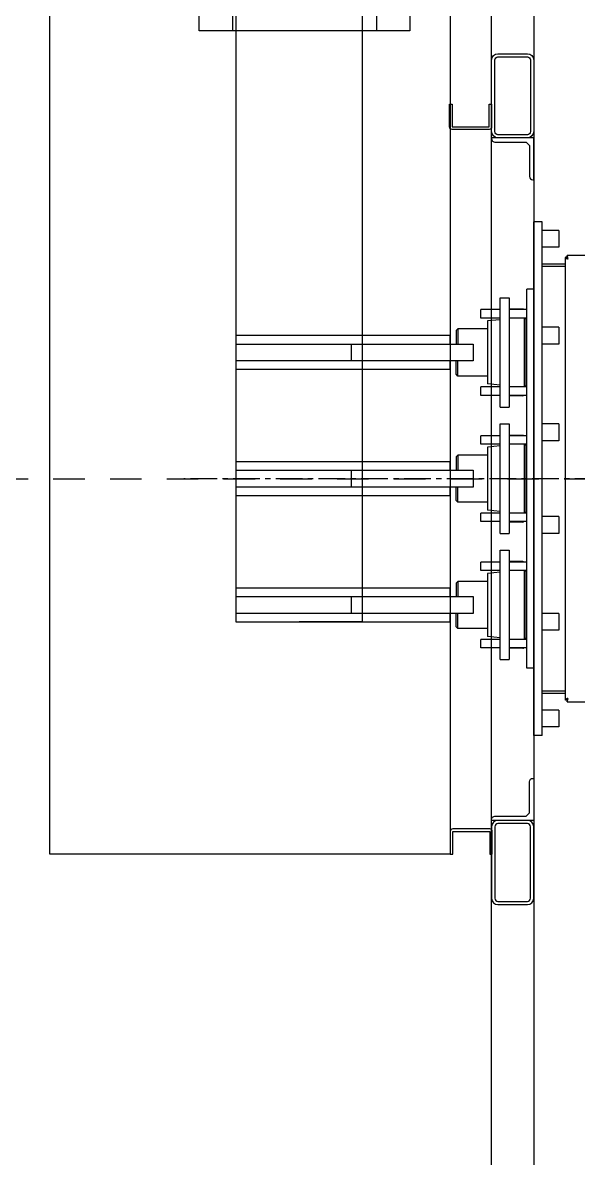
# Model space of a CAD drawing. Extents: x 59521 to 184406, y -1257 to 56672.
# Drawn here: x 71357 to 72017, y 8951 to 10300 of the extents above; entities that cross this region are included whole.
import ezdxf

# ---------------------------------------------------------------- set-up
doc = ezdxf.new("R2010")
doc.units = 0
doc.header["$MEASUREMENT"] = 0
doc.linetypes.add('CENTER', pattern=[50.8, 31.75, -6.35, 6.35, -6.35])
doc.linetypes.add('JIS_02_0.7', pattern=[1.35, 0.75, -0.6])
doc.layers.get('0').update_dxf_attribs({"linetype": 'CONTINUOUS'})
for name, color, linetype in [('03-JI-ZHUN-XIAN', 7, 'CONTINUOUS'), ('05-JI-ZHUN-ZHOU', 7, 'CONTINUOUS'), ('2', 4, 'CENTER')]:
    doc.layers.add(name, color=color, linetype=linetype)
doc.layers.add('THICK', color=7, linetype='CONTINUOUS', lineweight=0)
doc.styles.get("Standard").update_dxf_attribs({"font": '', "height": 60})
doc.styles.get('Standard').set_extended_font_data('SimSun')
doc.dimstyles.new('DJ', dxfattribs={"dimtxt": 75, "dimasz": 75, "dimexe": 20, "dimexo": 0, "dimgap": 20, "dimtad": 1, "dimdec": 1, "dimtxsty": 'Standard', "dimcen": 10, "dimclrd": 95, "dimclre": 95, "dimclrt": 95, "dimadec": 0, "dimazin": 0, "dimtfac": 1, "dimtdec": 1, "dimtmove": 1, "dimatfit": 3, "dimfxl": 1, "dimlwd": 13, "dimlwe": 15, "dimarcsym": 0})

# ---------------------------------------------------------------- blocks, each defined once
blk = doc.blocks.new('CTUG')
at = {"color": 30}
for points in [[(-214517, -4014.5), (-214266.5, -4014.5), (-214266.5, -4079.5), (-214517, -4079.5)], [(-214477.2, -4014.5), (-214306.2, -4014.5), (-214306.2, -4079.5), (-214477.2, -4079.5)]]:
    blk.add_lwpolyline(points, close=True, dxfattribs=at)
blk = doc.blocks.new('hu88')
at = {"color": 87, "linetype": 'Continuous'}
for p, q in [((1852.1, -140.6), (1862.1, -140.6)), ((1852.1, -140.6), (1852.1, -750.6)), ((1862.1, -140.6), (1862.1, -750.6)), ((1832.1, -150.6), (1852.1, -150.6)), ((1832.1, -170.6), (1832.1, -150.6)), ((1832.1, -170.6), (1852.1, -170.6)), ((1852.1, -190.6), (1824.4, -190.6)), ((1862.1, -220.6), (1870.1, -220.6)), ((1870.1, -220.6), (1870.1, -670.6)), ((1902.1, -230.6), (1891.1, -230.6)), ((1891.1, -360.6), (1891.1, -230.6)), ((1902.1, -230.6), (1902.1, -360.6)), ((1870.1, -244.6), (1891.1, -244.6)), ((1870.1, -254.6), (1891.1, -254.6)), ((1870.1, -255.6), (1872.3, -255.6)), ((1872.3, -254.6), (1872.3, -336.5)), ((1873.1, -254.6), (1873.1, -336.5)), ((1875, -244.1), (1891.1, -244.1)), ((1902.1, -244.6), (1925.1, -244.6)), ((1902.1, -254.6), (1925.1, -254.6)), ((1925.1, -244.6), (1925.1, -254.6)), ((1832.1, -265.6), (1852.1, -265.6)), ((1832.1, -285.6), (1832.1, -265.6)), ((1902.1, -256.6), (1917.1, -258.1)), ((1917.1, -333.1), (1917.1, -258.1)), ((1917.1, -267.6), (1952.1, -267.6)), ((1952.1, -267.6), (1954.1, -269.6)), ((1952.1, -267.6), (1952.1, -285.6)), ((1954.1, -269.6), (1954.1, -285.6)), ((1832.1, -285.6), (1852.1, -285.6)), ((1934.1, -285.6), (2079.1, -285.6)), ((1934.1, -305.6), (1934.1, -285.6)), ((2079.1, -305.6), (2079.1, -285.6)), ((2079.1, -305.6), (1934.1, -305.6)), ((1952.1, -323.6), (1952.1, -305.6)), ((1954.1, -321.6), (1954.1, -305.6)), ((1917.1, -323.6), (1952.1, -323.6)), ((1952.1, -323.6), (1954.1, -321.6)), ((1870.1, -335.6), (1872.3, -335.6)), ((1870.1, -336.5), (1891.1, -336.5)), ((1902.1, -334.5), (1917.1, -333.1)), ((1902.1, -336.5), (1925.1, -336.5)), ((1925.1, -336.5), (1925.1, -346.5)), ((1870.1, -346.5), (1891.1, -346.5)), ((1875, -347.1), (1891.1, -347.1)), ((1902.1, -346.5), (1925.1, -346.5)), ((1902.1, -360.6), (1891.1, -360.6)), ((1832.1, -380.6), (1852.1, -380.6)), ((1832.1, -400.6), (1832.1, -380.6)), ((1902.1, -380.6), (1891.1, -380.6)), ((1891.1, -510.6), (1891.1, -380.6)), ((1902.1, -380.6), (1902.1, -510.6)), ((1832.1, -400.6), (1852.1, -400.6)), ((1870.1, -394.6), (1891.1, -394.6)), ((1870.1, -404.6), (1891.1, -404.6)), ((1872.3, -404.6), (1872.3, -486.5)), ((1873.1, -404.6), (1873.1, -486.5)), ((1875, -394.1), (1891.1, -394.1)), ((1902.1, -394.6), (1925.1, -394.6)), ((1902.1, -404.6), (1925.1, -404.6)), ((1925.1, -394.6), (1925.1, -404.6)), ((1870.1, -405.6), (1872.3, -405.6)), ((1902.1, -406.6), (1917.1, -408.1)), ((1917.1, -483.1), (1917.1, -408.1)), ((1917.1, -417.6), (1952.1, -417.6)), ((1952.1, -417.6), (1954.1, -419.6)), ((1952.1, -417.6), (1952.1, -435.6)), ((1954.1, -419.6), (1954.1, -435.6)), ((1934.1, -435.6), (2079.1, -435.6)), ((1934.1, -455.6), (1934.1, -435.6)), ((2079.1, -455.6), (2079.1, -435.6)), ((2079.1, -455.6), (1934.1, -455.6)), ((1952.1, -473.6), (1952.1, -455.6)), ((1954.1, -471.6), (1954.1, -455.6)), ((1952.1, -473.6), (1954.1, -471.6)), ((1870.1, -485.6), (1872.3, -485.6)), ((1902.1, -484.5), (1917.1, -483.1)), ((1917.1, -473.6), (1952.1, -473.6)), ((1832.1, -490.6), (1852.1, -490.6)), ((1832.1, -510.6), (1832.1, -490.6)), ((1870.1, -486.5), (1891.1, -486.5)), ((1870.1, -496.5), (1891.1, -496.5)), ((1875, -497.1), (1891.1, -497.1)), ((1902.1, -486.5), (1925.1, -486.5)), ((1902.1, -496.5), (1925.1, -496.5)), ((1925.1, -486.5), (1925.1, -496.5)), ((1832.1, -510.6), (1852.1, -510.6)), ((1902.1, -510.6), (1891.1, -510.6)), ((1902.1, -530.6), (1891.1, -530.6)), ((1891.1, -660.6), (1891.1, -530.6)), ((1902.1, -530.6), (1902.1, -660.6)), ((1870.1, -544.6), (1891.1, -544.6)), ((1875, -544.1), (1891.1, -544.1)), ((1902.1, -544.6), (1925.1, -544.6)), ((1925.1, -544.6), (1925.1, -554.6)), ((1870.1, -554.6), (1891.1, -554.6)), ((1870.1, -555.6), (1872.3, -555.6)), ((1872.3, -554.6), (1872.3, -636.5)), ((1873.1, -554.6), (1873.1, -636.5)), ((1902.1, -554.6), (1925.1, -554.6)), ((1902.1, -556.6), (1917.1, -558.1)), ((1917.1, -633.1), (1917.1, -558.1)), ((1917.1, -567.6), (1952.1, -567.6)), ((1952.1, -567.6), (1954.1, -569.6)), ((1952.1, -567.6), (1952.1, -585.6)), ((1954.1, -569.6), (1954.1, -585.6)), ((1934.1, -585.6), (2079.1, -585.6)), ((1934.1, -605.6), (1934.1, -585.6)), ((2079.1, -605.6), (2079.1, -585.6)), ((1832.1, -605.6), (1852.1, -605.6)), ((1832.1, -625.6), (1832.1, -605.6)), ((2079.1, -605.6), (1934.1, -605.6)), ((1952.1, -623.6), (1952.1, -605.6)), ((1954.1, -621.6), (1954.1, -605.6)), ((1832.1, -625.6), (1852.1, -625.6)), ((1902.1, -634.5), (1917.1, -633.1)), ((1917.1, -623.6), (1952.1, -623.6)), ((1952.1, -623.6), (1954.1, -621.6)), ((1870.1, -635.6), (1872.3, -635.6)), ((1870.1, -636.5), (1891.1, -636.5)), ((1870.1, -646.5), (1891.1, -646.5)), ((1875, -647.1), (1891.1, -647.1)), ((1902.1, -636.5), (1925.1, -636.5)), ((1902.1, -646.5), (1925.1, -646.5)), ((1925.1, -636.5), (1925.1, -646.5)), ((1902.1, -660.6), (1891.1, -660.6)), ((1862.1, -670.6), (1870.1, -670.6)), ((1832.1, -720.6), (1852.1, -720.6)), ((1832.1, -740.6), (1832.1, -720.6)), ((1832.1, -740.6), (1852.1, -740.6)), ((1852.1, -750.6), (1862.1, -750.6))]:
    blk.add_line(p, q, dxfattribs=at)
for centre, start, end in [((1875, -246.1), 90, 132.8185), ((1875, -345.1), 227.1815, 270), ((1875, -396.1), 90, 132.8185), ((1875, -495.1), 227.1815, 270), ((1875, -546.1), 90, 132.8185), ((1875, -645.1), 227.1815, 270)]:
    blk.add_arc(centre, 2, start, end, dxfattribs=at)
at = {"layer": '03-JI-ZHUN-XIAN', "color": 87, "linetype": 'Continuous'}
for p, q in [((1822.4, -180.6), (1624.1, -180.6)), ((1822.4, -182.6), (1822.4, -180.6)), ((1822.4, -182.6), (1824.3, -182.6)), ((1824.4, -182.9), (1824.4, -708.2)), ((1852.1, -193.6), (1824.4, -193.6)), ((1824.4, -697.6), (1852.1, -697.6)), ((1824.4, -700.6), (1852.1, -700.6)), ((1624.1, -710.6), (1822.4, -710.6)), ((1822.4, -708.6), (1824.3, -708.6)), ((1822.4, -708.6), (1822.4, -710.6))]:
    blk.add_line(p, q, dxfattribs=at)
for centre, radius, start, end in [((1803.3, -179), 19, 342.9018, 344.326), ((1810.5, -151.3), 35, 288.1445, 289.4145), ((1801.4, -178.4), 20.9, 344.3182, 345.2472), ((1799.1, -177.8), 23.3, 345.2641, 347.1641), ((1796.3, -177.2), 26.2, 347.1561, 348.226), ((1821.6, -182.9), 0.827, 347.8923, 359.9898), ((1818.4, -172.9), 12, 291.7768, 292.5523), ((1810.5, -739.8), 35, 70.5855, 71.8555), ((1803.3, -712.1), 19, 15.674, 17.0982), ((1801.4, -712.7), 20.9, 14.7528, 15.6818), ((1799.1, -713.3), 23.3, 12.8359, 14.7359), ((1796.3, -713.9), 26.2, 11.774, 12.8439), ((1821.6, -708.2), 0.827, 0.0102, 12.1077), ((1818.4, -718.2), 12, 67.4477, 68.2232)]:
    blk.add_arc(centre, radius, start, end, dxfattribs=at)
for points, knots in [([(1822.4, -182.6), (1822.3, -182.6), (1822.1, -182.6), (1822, -182.8), (1821.9, -182.9)], [0, 0, 0, 0, 0.406201, 1, 1, 1, 1]), ([(1822.3, -183.3), (1822.3, -183.4), (1822.2, -183.6), (1822, -183.7), (1821.9, -183.8)], [0, 0, 0, 0, 0.467856, 1, 1, 1, 1]), ([(1822.4, -180.6), (1822.3, -180.6), (1822.3, -180.9), (1822.2, -181.1), (1822.2, -181.3)], [0, 0, 0, 0, 0.266116, 1, 1, 1, 1]), ([(1822.9, -184.1), (1822.7, -184.1), (1822.5, -184.2), (1822.3, -184.3), (1822.2, -184.3)], [0, 0, 0, 0, 0.486749, 1, 1, 1, 1]), ([(1822.4, -183.1), (1822.4, -183.1), (1822.4, -183.2), (1822.3, -183.3), (1822.3, -183.3)], [0, 0, 0, 0, 0.488002, 1, 1, 1, 1]), ([(1822.4, -182.6), (1822.4, -182.6), (1822.4, -182.7), (1822.4, -182.8), (1822.4, -182.9)], [0, 0, 0, 0, 0.509486, 1, 1, 1, 1]), ([(1824.4, -183.1), (1824.4, -183.1), (1824, -183.6), (1823.4, -183.8), (1823, -184)], [0, 0, 0, 0, 0.169104, 1, 1, 1, 1]), ([(1824.3, -182.6), (1824.3, -182.6), (1824.4, -182.7), (1824.4, -182.8), (1824.4, -182.9)], [0, 0, 0, 0, 0.533342, 1, 1, 1, 1]), ([(1824.4, -182.9), (1824.4, -182.9), (1824.4, -183), (1824.4, -183), (1824.4, -183.1)], [0, 0, 0, 0, 0.489259, 1, 1, 1, 1]), ([(1822.3, -707.8), (1822.3, -707.7), (1822.2, -707.5), (1822, -707.4), (1821.9, -707.3)], [0, 0, 0, 0, 0.467856, 1, 1, 1, 1]), ([(1822.4, -708.6), (1822.3, -708.6), (1822.1, -708.5), (1822, -708.3), (1821.9, -708.2)], [0, 0, 0, 0, 0.406201, 1, 1, 1, 1]), ([(1822.9, -707.1), (1822.7, -707), (1822.5, -706.9), (1822.3, -706.8), (1822.2, -706.8)], [0, 0, 0, 0, 0.486749, 1, 1, 1, 1]), ([(1822.4, -710.6), (1822.3, -710.6), (1822.3, -710.2), (1822.2, -710), (1822.2, -709.8)], [0, 0, 0, 0, 0.266116, 1, 1, 1, 1]), ([(1822.4, -708.1), (1822.4, -708), (1822.4, -707.9), (1822.3, -707.8), (1822.3, -707.8)], [0, 0, 0, 0, 0.488002, 1, 1, 1, 1]), ([(1822.4, -708.6), (1822.4, -708.5), (1822.4, -708.4), (1822.4, -708.3), (1822.4, -708.2)], [0, 0, 0, 0, 0.509486, 1, 1, 1, 1]), ([(1824.4, -708.1), (1824.4, -708), (1824, -707.5), (1823.4, -707.3), (1823, -707.1)], [0, 0, 0, 0, 0.169104, 1, 1, 1, 1]), ([(1824.3, -708.6), (1824.3, -708.5), (1824.4, -708.4), (1824.4, -708.3), (1824.4, -708.2)], [0, 0, 0, 0, 0.533342, 1, 1, 1, 1]), ([(1824.4, -708.2), (1824.4, -708.2), (1824.4, -708.1), (1824.4, -708.1), (1824.4, -708.1)], [0, 0, 0, 0, 0.489259, 1, 1, 1, 1])]:
    blk.add_open_spline(points, degree=3, knots=knots, dxfattribs=at)
for points in [[(1822.2, -181.3), (1822.1, -181.7), (1822, -182.1), (1822, -182.5)], [(1822.2, -709.8), (1822.1, -709.4), (1822, -709), (1822, -708.6)]]:
    blk.add_open_spline(points, degree=3, dxfattribs=at)
at = {"layer": '05-JI-ZHUN-ZHOU', "color": 87, "linetype": 'CENTER'}
blk.add_line((562.1, -445.6), (2278.2, -445.6), dxfattribs=at)

msp = doc.modelspace()

# ---------------------------------------------------------------- linework, layer by layer
for p, q in [((71610.239, 10718.408), (71610.239, 9588.158)), ((71760.239, 10718.408), (71760.239, 9588.158)), ((71610.239, 9588.158), (71685.239, 9588.158)), ((71760.239, 9588.158), (71685.239, 9588.158))]:
    msp.add_line(p, q)
msp.add_lwpolyline([(71914.239, 10874.158), (71964.239, 10874.158), (71964.239, 8642.158), (71914.239, 8642.158)], close=True)
at = {"color": 87}
msp.add_lwpolyline([(71864.939, 9312.169), (71389.131, 9312.169), (71389.131, 10315.658), (71864.939, 10315.658)], close=True, dxfattribs=at)
at = {"color": 4}
for points in [[(71964.239, 10255.669), (71964.239, 10170.669, -0.41421356), (71956.739, 10163.169), (71921.739, 10163.169, -0.41421356), (71914.239, 10170.669), (71914.239, 10255.669, -0.41421356), (71921.739, 10263.169), (71956.739, 10263.169, -0.41421356)], [(71960.489, 10255.669), (71960.489, 10170.669, -0.41421356), (71956.739, 10166.919), (71921.739, 10166.919, -0.41421356), (71917.989, 10170.669), (71917.989, 10255.669, -0.41421356), (71921.739, 10259.419), (71956.739, 10259.419, -0.41421356)], [(71964.239, 9259.669), (71964.239, 9344.669, 0.41421356), (71956.739, 9352.169), (71921.739, 9352.169, 0.41421356), (71914.239, 9344.669), (71914.239, 9259.669, 0.41421356), (71921.739, 9252.169), (71956.739, 9252.169, 0.41421356)], [(71960.489, 9259.669), (71960.489, 9344.669, 0.41421356), (71956.739, 9348.419), (71921.739, 9348.419, 0.41421356), (71917.989, 9344.669), (71917.989, 9259.669, 0.41421356), (71921.739, 9255.919), (71956.739, 9255.919, 0.41421356)]]:
    msp.add_lwpolyline(points, format="xyb", close=True, dxfattribs=at)
at = {"color": 5}
for points in [[(71914.239, 10176.169, -0.41421356), (71911.239, 10173.169), (71867.239, 10173.169, -0.41421356), (71864.239, 10176.169), (71864.239, 10203.169), (71867.239, 10203.169), (71867.239, 10176.169), (71911.239, 10176.169), (71911.239, 10203.169), (71914.239, 10203.169)], [(71914.939, 9339.169, 0.41421356), (71911.939, 9342.169), (71867.939, 9342.169, 0.41421356), (71864.939, 9339.169), (71864.939, 9312.169), (71867.939, 9312.169), (71867.939, 9339.169), (71911.939, 9339.169), (71911.939, 9312.169), (71914.939, 9312.169)]]:
    msp.add_lwpolyline(points, format="xyb", close=True, dxfattribs=at)
at = {"color": 1}
for points in [[(71914.239, 10163.169), (71914.239, 10162.169, 0.41421356), (71918.239, 10158.169), (71955.239, 10158.169), (71959.239, 10154.169), (71959.239, 10117.169, 0.41421356), (71963.239, 10113.169), (71964.239, 10113.169), (71964.239, 10163.169)], [(71914.239, 9352.169), (71914.239, 9353.169, -0.41421356), (71918.239, 9357.169), (71955.239, 9357.169), (71959.239, 9361.169), (71959.239, 9398.169, -0.41421356), (71963.239, 9402.169), (71964.239, 9402.169), (71964.239, 9352.169)]]:
    msp.add_lwpolyline(points, format="xyb", close=True, dxfattribs=at)
at = {"color": 2}
for points in [[(71610.239, 9918.158), (71864.939, 9918.158), (71864.939, 9928.158), (71610.239, 9928.158)], [(71610.239, 9888.158), (71864.939, 9888.158), (71864.939, 9898.158), (71610.239, 9898.158)]]:
    msp.add_lwpolyline(points, close=True, dxfattribs=at)
at = {"color": 3}
for points in [[(71610.239, 9768.158), (71864.939, 9768.158), (71864.939, 9778.158), (71610.239, 9778.158)], [(71610.239, 9738.158), (71864.939, 9738.158), (71864.939, 9748.158), (71610.239, 9748.158)]]:
    msp.add_lwpolyline(points, close=True, dxfattribs=at)
at = {"color": 1}
for points in [[(71610.239, 9618.158), (71864.939, 9618.158), (71864.939, 9628.158), (71610.239, 9628.158)], [(71610.239, 9588.158), (71864.939, 9588.158), (71864.939, 9598.158), (71610.239, 9598.158)]]:
    msp.add_lwpolyline(points, close=True, dxfattribs=at)
at = {"layer": '2', "color": 1, "linetype": 'JIS_02_0.7', "ltscale": 50}
msp.add_line((65250.524, 9758.158), (77597.533, 9758.158), dxfattribs=at)

# ---------------------------------------------------------------- block references
at = {"rotation": 180}
msp.add_blockref('hu88', (73826.333, 9312.606), dxfattribs=at)
msp.add_blockref('CTUG', (286083.576, 14369.922))

# ---------------------------------------------------------------- leaders
at = {"layer": 'THICK', "lineweight": -3}
msp.add_leader([(70238.168, 9174.446), (71265.16, 8048.241), (72180.183, 8048.241)], dimstyle='DJ', override={"dimtad": 0, "dimfxl": 1.25, "dimarcsym": 1}, dxfattribs=at)

doc.saveas('drawing.dxf')
